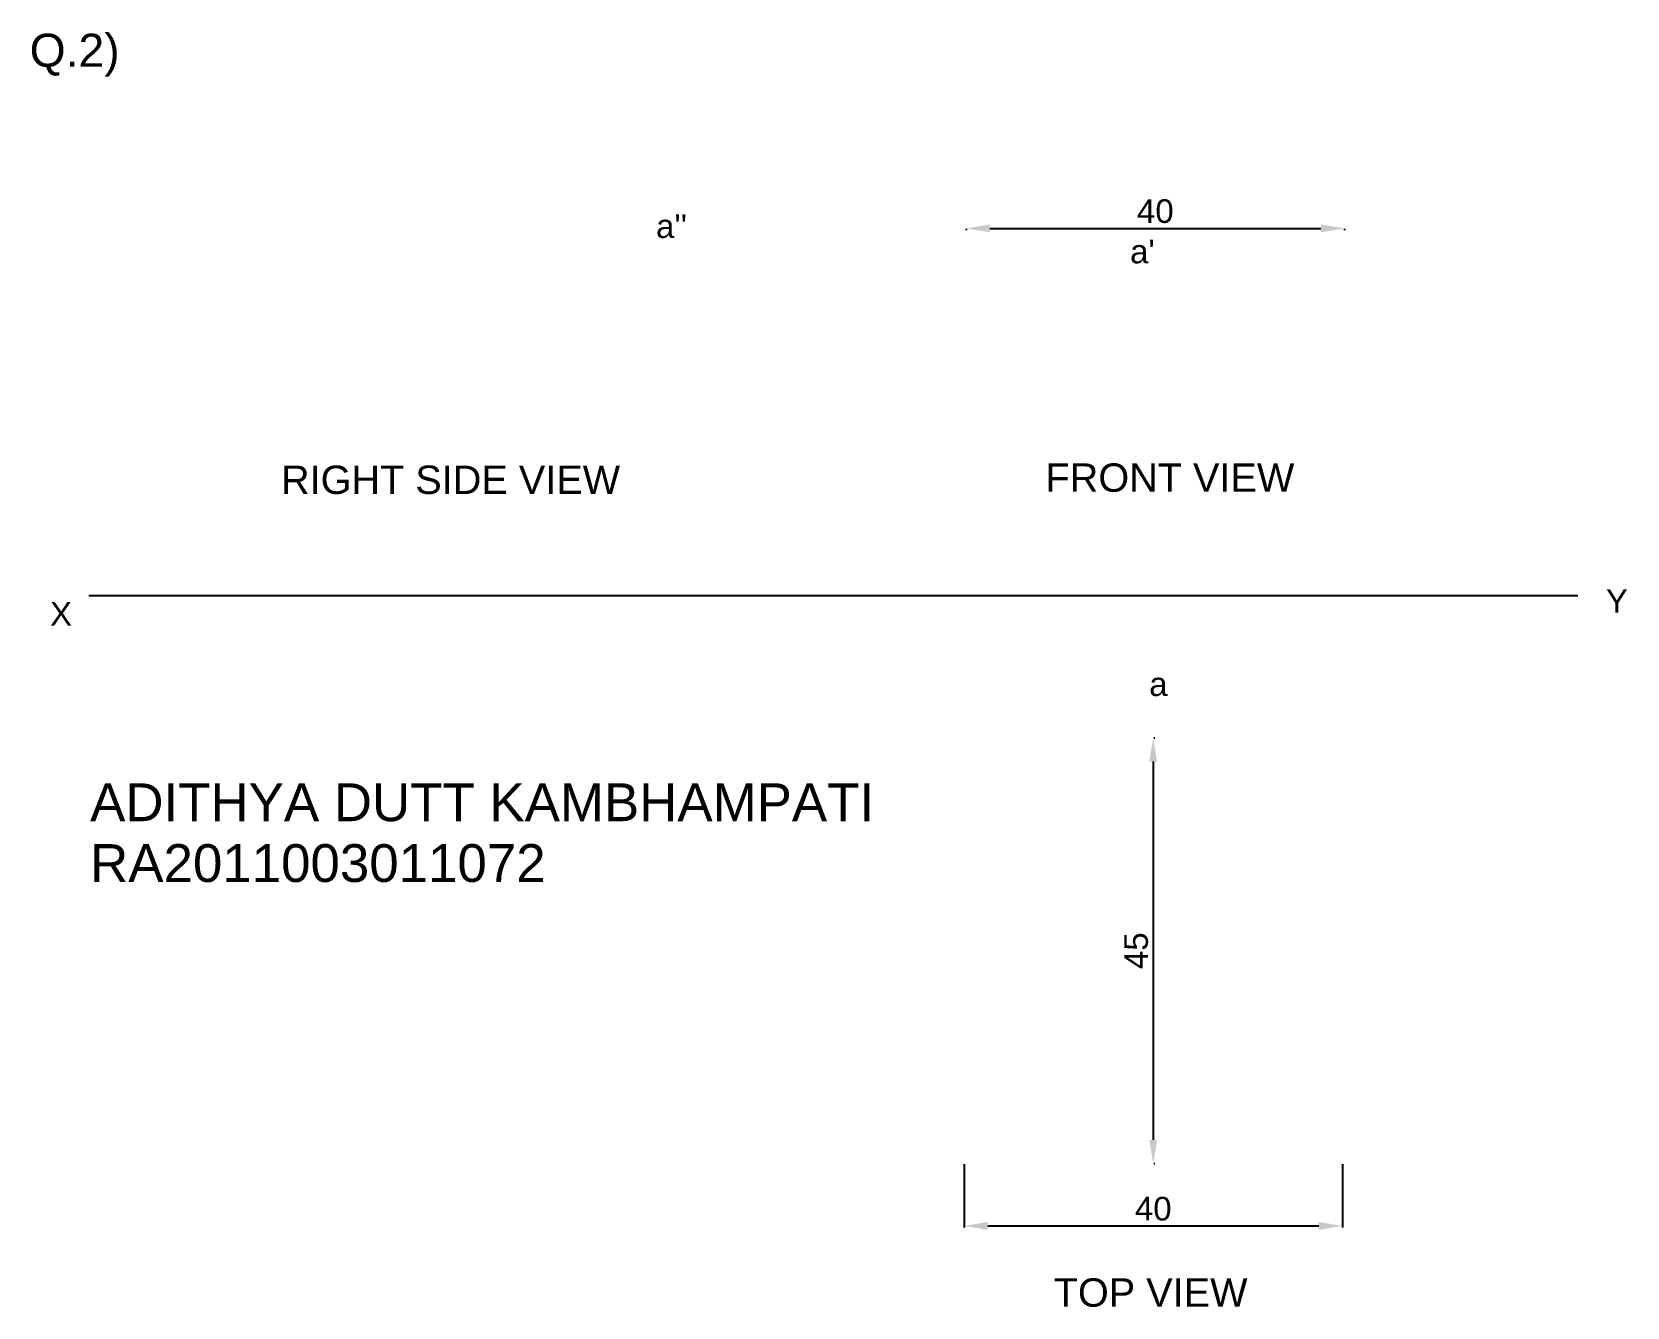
# Paper-space layout 'q2' of a CAD drawing. Header units: millimetres. Extents: x 56 to 225, y 42 to 176.
import ezdxf

# ---------------------------------------------------------------- set-up
doc = ezdxf.new("R2010")
doc.units = ezdxf.units.MM
doc.header["$MEASUREMENT"] = 0
doc.header["$PDMODE"] = 33
doc.header["$PDSIZE"] = 5
doc.styles.get("Standard").update_dxf_attribs({"font": 'arial.ttf'})
doc.dimstyles.new('', dxfattribs={"dimtxt": 2.5, "dimasz": 2.5, "dimexe": 0.18, "dimexo": 0.0625, "dimgap": 0.53, "dimtad": 1, "dimdec": 0, "dimdsep": 46, "dimtxsty": 'Standard', "dimcen": 2.5, "dimadec": 0, "dimazin": 0, "dimtfac": 1, "dimtdec": 0, "dimtmove": 0, "dimatfit": 3, "dimfxl": 1, "dimtolj": 1, "dimtzin": 0, "dimarcsym": 0})

# ---------------------------------------------------------------- blocks, each defined once
blk = doc.blocks.new('*D12')
at = {"color": 0, "linetype": 'ByBlock', "lineweight": -2, "transparency": 16777216}
for p, q in [((154.56, 56.69), (154.56, 49.98)), ((194.56, 56.69), (194.56, 49.98)), ((157.06, 50.16), (192.06, 50.16))]:
    blk.add_line(p, q, dxfattribs=at)
at = {"color": 0, "transparency": 16777216}
for points in [[(157.06, 50.58), (157.06, 49.74), (154.56, 50.16)], [(192.06, 50.58), (192.06, 49.74), (194.56, 50.16)]]:
    blk.add_solid(points, dxfattribs=at)
at = {"layer": 'Defpoints', "color": 0, "transparency": 16777216}
for p in [(154.56, 56.76), (194.56, 56.76), (194.56, 50.16)]:
    blk.add_point(p, dxfattribs=at)
at = {"color": 0, "transparency": 16777216, "insert": (174.56, 51.97), "char_height": 2.5, "attachment_point": 5}
blk.add_mtext('\\A1;40', dxfattribs=at)
blk = doc.blocks.new('*D16')
at = {"color": 0, "linetype": 'ByBlock', "lineweight": -2, "transparency": 16777216}
for p, q in [((174.62, 101.76), (174.74, 101.76)), ((174.56, 99.26), (174.56, 59.26)), ((174.62, 56.76), (174.74, 56.76))]:
    blk.add_line(p, q, dxfattribs=at)
at = {"color": 0, "transparency": 16777216}
for points in [[(174.14, 99.26), (174.97, 99.26), (174.56, 101.76)], [(174.14, 59.26), (174.97, 59.26), (174.56, 56.76)]]:
    blk.add_solid(points, dxfattribs=at)
at = {"layer": 'Defpoints', "color": 0, "transparency": 16777216}
for p in [(174.56, 101.76), (174.56, 56.76), (174.56, 56.76)]:
    blk.add_point(p, dxfattribs=at)
at = {"color": 0, "transparency": 16777216, "insert": (172.76, 79.26), "char_height": 2.5, "attachment_point": 5, "rotation": 90}
blk.add_mtext('\\A1;45', dxfattribs=at)
blk = doc.blocks.new('*D17')
at = {"color": 0, "linetype": 'ByBlock', "lineweight": -2, "transparency": 16777216}
for p, q in [((154.78, 155.58), (154.78, 155.46)), ((157.28, 155.64), (192.28, 155.64)), ((194.78, 155.58), (194.78, 155.46))]:
    blk.add_line(p, q, dxfattribs=at)
at = {"color": 0, "transparency": 16777216}
for points in [[(157.28, 156.06), (157.28, 155.23), (154.78, 155.64)], [(192.28, 156.06), (192.28, 155.23), (194.78, 155.64)]]:
    blk.add_solid(points, dxfattribs=at)
at = {"layer": 'Defpoints', "color": 0, "transparency": 16777216}
for p in [(154.78, 155.64), (194.78, 155.64), (194.78, 155.64)]:
    blk.add_point(p, dxfattribs=at)
at = {"color": 0, "transparency": 16777216, "insert": (174.78, 157.45), "char_height": 2.5, "attachment_point": 5}
blk.add_mtext('\\A1;40', dxfattribs=at)

psp = doc.layouts.new('q2')

# ---------------------------------------------------------------- linework, layer by layer
psp.add_line((219.46, 116.78), (62.02, 116.78))

# ---------------------------------------------------------------- texts
for s, height, p in [('Q.2)', 3.5, (55.77, 172.73)), ("a''", 2.5, (121.99, 154.63)), ("a'", 2.5, (172.11, 151.95)), ('RIGHT SIDE VIEW', 3, (82.34, 127.56)), ('FRONT VIEW', 3, (163.17, 127.79)), ('Y', 2.5, (222.41, 114.99)), ('X', 2.5, (57.92, 113.63)), ('a', 2.5, (174.13, 106.2)), ('ADITHYA DUTT KAMBHAMPATI', 4, (62.16, 92.96)), ('RA2011003011072', 4, (62.16, 86.53)), ('TOP VIEW', 3, (164.04, 41.62))]:
    psp.add_text(s, height=height).set_placement(p)

# ---------------------------------------------------------------- dimensions: what is measured, and where the dimension line sits
for base, p1, p2, picture, middle in [((194.78, 155.64), (154.78, 155.64), (194.78, 155.64), '*D17', (174.78, 157.45)), ((194.56, 50.16), (154.56, 56.76), (194.56, 56.76), '*D12', (174.56, 51.97))]:
    dim = psp.add_linear_dim(base=base, p1=p1, p2=p2, dimstyle='', override={"dimlfac": -1})
    dim.commit()
    dim.dimension.update_dxf_attribs({"geometry": picture, "text_midpoint": middle})
dim = psp.add_linear_dim(base=(174.56, 56.76), p1=(174.56, 101.76), p2=(174.56, 56.76), angle=90, dimstyle='', override={"dimlfac": -1})
dim.commit()
dim.dimension.update_dxf_attribs({"geometry": '*D16', "text_midpoint": (172.76, 79.26)})

doc.saveas('drawing.dxf')
